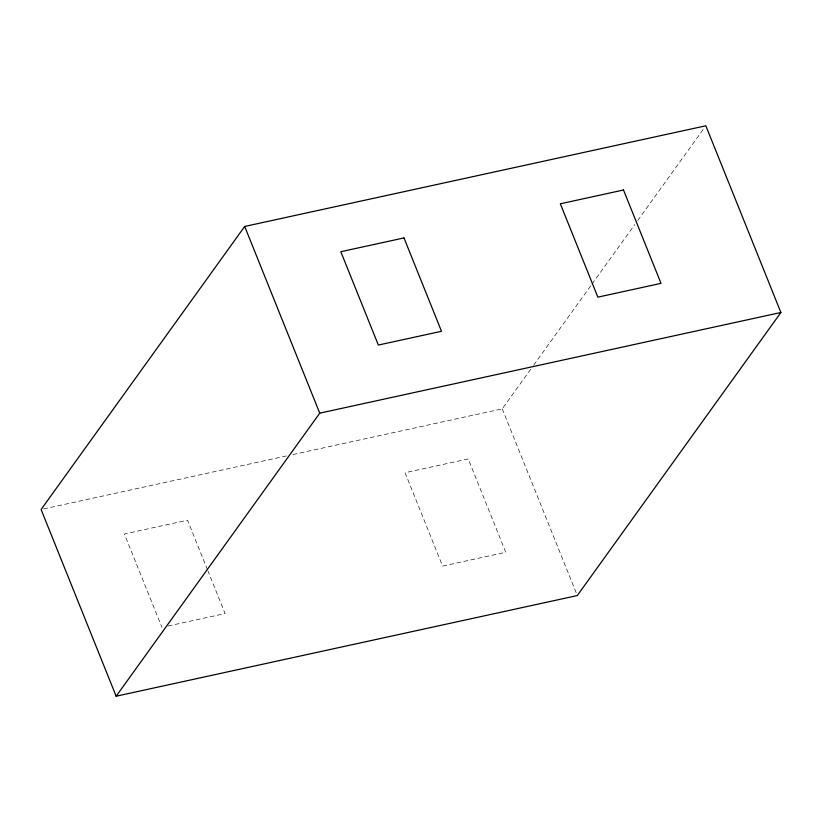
<?xml version="1.0" encoding="UTF-8"?>
<svg xmlns="http://www.w3.org/2000/svg" width="822" height="822" viewBox="0 0 822 822"><rect width="100%" height="100%" fill="white"/><g stroke="black" fill="none" stroke-linecap="round" stroke-linejoin="round"><path stroke-width="0.62" stroke-dasharray="4.11 3.08" d="M292.981 454.525L502.252 408.842L530.693 369.294M533.683 365.132L591.326 285.008M592.066 283.96L634.738 224.642M637.728 220.481L704.341 127.872M43.607 508.952L286.714 455.891M168.109 625.994L225.074 613.561L207.976 571.013M502.252 408.842L576.356 593.176M207.504 569.831L187.55 520.203L124.389 533.992L161.913 627.35M468.232 458.933L405.071 472.722L442.596 566.081L505.756 552.292L468.232 458.933"/><path stroke-width="1.23" d="M244.689 226.451L41.1 509.506L116.159 696.213L577.311 595.549L780.9 312.494L705.841 125.787L244.689 226.451L319.748 413.158L116.159 696.213M319.748 413.158L780.9 312.494M403.982 237.928L340.822 251.717L378.346 345.065L441.506 331.287L403.982 237.928M623.497 190.005L560.337 203.794L597.861 297.153L661.022 283.364L623.497 190.005"/></g></svg>
